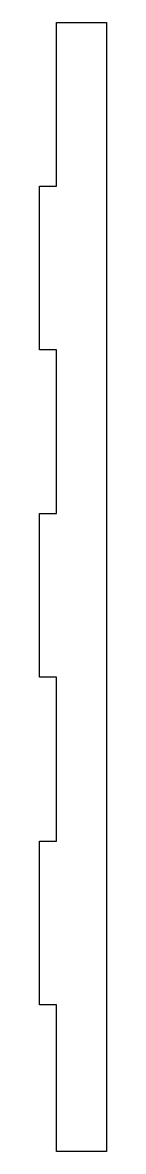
# Model space of a CAD drawing. Header units: millimetres. Extents: x -292 to -279, y -213 to 0.
import ezdxf

# ---------------------------------------------------------------- set-up
doc = ezdxf.new("R2010")
doc.units = ezdxf.units.MM
doc.layers.get('0').update_dxf_attribs({"linetype": 'CONTINUOUS'})

msp = doc.modelspace()

# ---------------------------------------------------------------- linework, layer by layer
msp.add_lwpolyline([(-279.4, -212.7), (-288.9, -212.7), (-288.9, -185.06), (-292.1, -185.06), (-292.1, -154.21), (-288.9, -154.21), (-288.9, -123.37), (-292.1, -123.37), (-292.1, -92.53), (-288.9, -92.53), (-288.9, -61.69), (-292.1, -61.69), (-292.1, -30.84), (-288.9, -30.84), (-288.9, 0), (-279.4, 0)], close=True)

doc.saveas('drawing.dxf')
